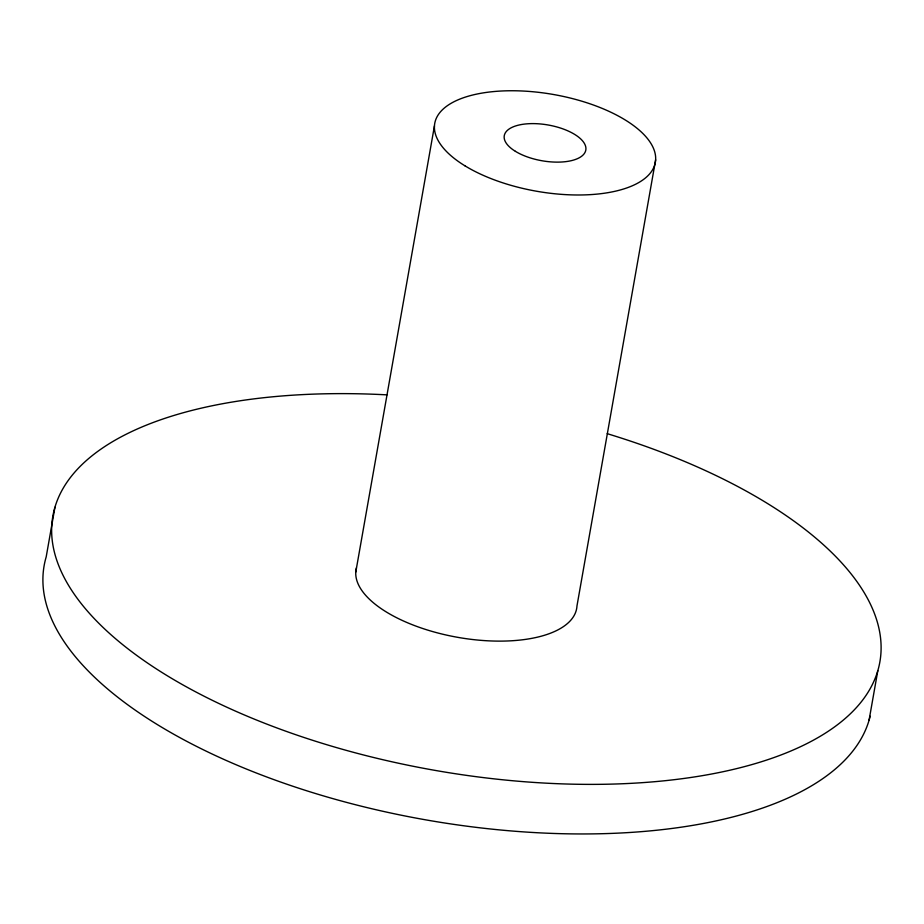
<?xml version="1.0" encoding="UTF-8"?>
<svg xmlns="http://www.w3.org/2000/svg" width="924" height="924" viewBox="0 0 924 924"><rect width="100%" height="100%" fill="white"/><g stroke="black" fill="none" stroke-linecap="round" stroke-linejoin="round"><path stroke-width="1.39" d="M54.943 507.276L46.2 556.849A419.877 184.061 10 0 0 410.117 816.966A419.877 184.061 10 0 0 870.142 716.216M355.775 572.048L434.442 125.918M655.636 159.817L576.969 605.948A112 49.099 10 0 1 458.685 637.502A112 49.099 10 0 1 356.445 567.833M869.057 720.293L877.8 670.732M607.207 433.668A419.877 184.061 10 0 1 786.139 752.944A419.877 184.061 10 0 1 109.91 633.783A419.877 184.061 10 0 1 386.983 394.86M515.384 151.317A41.395 18.145 10 0 0 584.245 153.638A41.395 18.145 10 0 0 535.481 123.654A41.395 18.145 10 0 0 515.384 151.317M464.807 165.731A112 49.099 10 0 0 651.12 172.003A112 49.099 10 0 0 519.184 90.875A112 49.099 10 0 0 464.807 165.731"/></g></svg>
